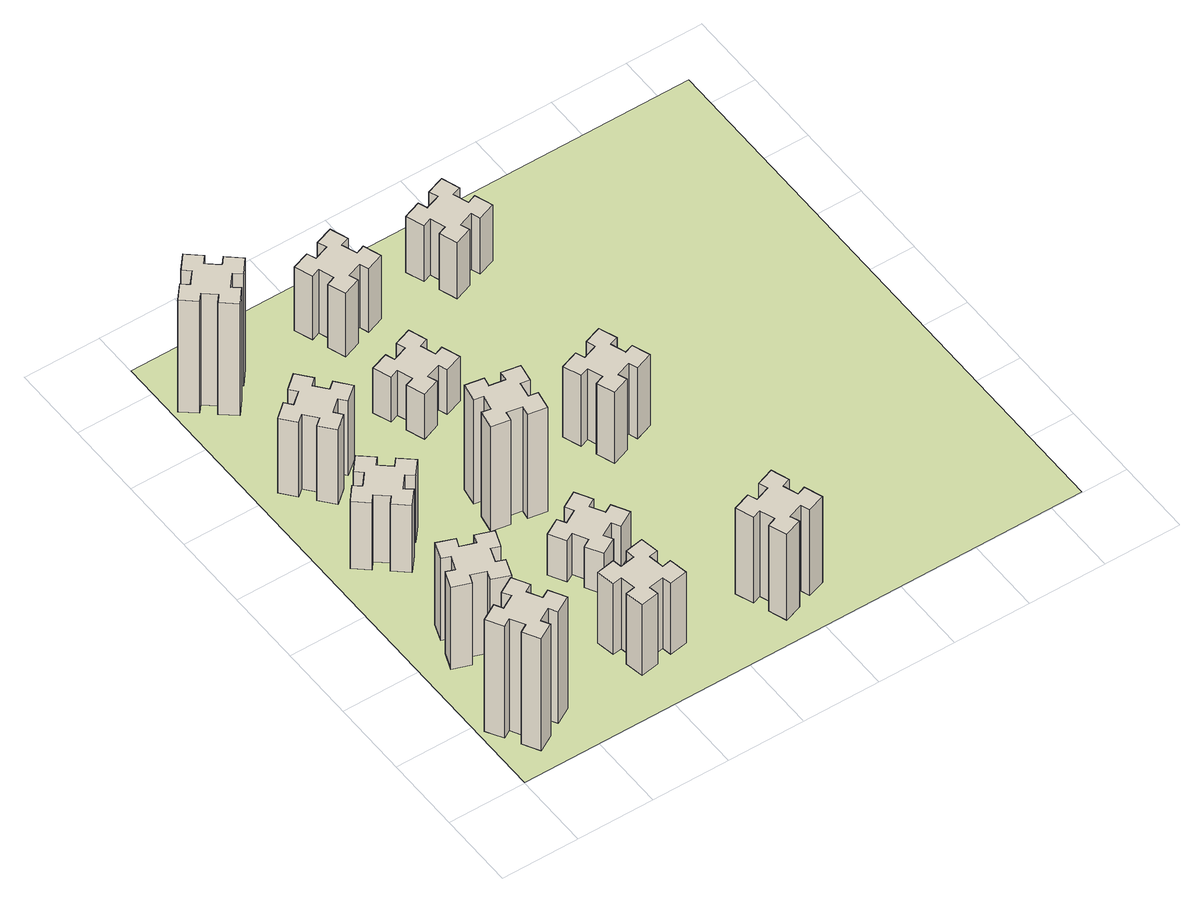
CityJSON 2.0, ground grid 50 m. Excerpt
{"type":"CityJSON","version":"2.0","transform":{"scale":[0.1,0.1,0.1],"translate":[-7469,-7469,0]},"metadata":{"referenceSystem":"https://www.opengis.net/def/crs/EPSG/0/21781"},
"CityObjects":{
"building1":{"type":"Building","attributes":{"class":"1000","function":"1000","usage":"1000","yearOfConstruction":2016,"roofType":"1000","measuredHeight":90,"storeysAboveGround":30,"storeysBelowGround":0},"geometry":[{"type":"Solid","lod":"1","boundaries":[[[[0,1,2,3,4,5,6,7,8,9,10,11,12,13,14,15,16,17,18,19]],[[17,16,20,21]],[[16,15,22,20]],[[15,14,23,22]],[[14,13,24,23]],[[13,12,25,24]],[[12,11,26,25]],[[11,10,27,26]],[[10,9,28,27]],[[9,8,29,28]],[[8,7,30,29]],[[7,6,31,30]],[[6,5,32,31]],[[5,4,33,32]],[[4,3,34,33]],[[3,2,35,34]],[[2,1,36,35]],[[1,0,37,36]],[[0,19,38,37]],[[19,18,39,38]],[[18,17,21,39]],[[24,25,26,27,28,29,30,31,32,33,34,35,36,37,38,39,21,20,22,23]]]]}]},
"building2":{"type":"Building","attributes":{"class":"1000","function":"1000","usage":"1000","yearOfConstruction":2016,"roofType":"1000","measuredHeight":66,"storeysAboveGround":30,"storeysBelowGround":0},"geometry":[{"type":"Solid","lod":"1","boundaries":[[[[40,41,42,43,44,45,46,47,48,49,50,51,52,53,54,55,56,57,58,59]],[[57,56,60,61]],[[56,55,62,60]],[[55,54,63,62]],[[54,53,64,63]],[[53,52,65,64]],[[52,51,66,65]],[[51,50,67,66]],[[50,49,68,67]],[[49,48,69,68]],[[48,47,70,69]],[[47,46,71,70]],[[46,45,72,71]],[[45,44,73,72]],[[44,43,74,73]],[[43,42,75,74]],[[42,41,76,75]],[[41,40,77,76]],[[40,59,78,77]],[[59,58,79,78]],[[58,57,61,79]],[[64,65,66,67,68,69,70,71,72,73,74,75,76,77,78,79,61,60,62,63]]]]}]},
"building3":{"type":"Building","attributes":{"class":"1000","function":"1000","usage":"1000","yearOfConstruction":2016,"roofType":"1000","measuredHeight":54,"storeysAboveGround":30,"storeysBelowGround":0},"geometry":[{"type":"Solid","lod":"1","boundaries":[[[[80,81,82,83,84,85,86,87,88,89,90,91,92,93,94,95,96,97,98,99]],[[97,96,100,101]],[[96,95,102,100]],[[95,94,103,102]],[[94,93,104,103]],[[93,92,105,104]],[[92,91,106,105]],[[91,90,107,106]],[[90,89,108,107]],[[89,88,109,108]],[[88,87,110,109]],[[87,86,111,110]],[[86,85,112,111]],[[85,84,113,112]],[[84,83,114,113]],[[83,82,115,114]],[[82,81,116,115]],[[81,80,117,116]],[[80,99,118,117]],[[99,98,119,118]],[[98,97,101,119]],[[104,105,106,107,108,109,110,111,112,113,114,115,116,117,118,119,101,100,102,103]]]]}]},
"building4":{"type":"Building","attributes":{"class":"1000","function":"1000","usage":"1000","yearOfConstruction":2016,"roofType":"1000","measuredHeight":60,"storeysAboveGround":30,"storeysBelowGround":0},"geometry":[{"type":"Solid","lod":"1","boundaries":[[[[120,121,122,123,124,125,126,127,128,129,130,131,132,133,134,135,136,137,138,139]],[[137,136,140,141]],[[136,135,142,140]],[[135,134,143,142]],[[134,133,144,143]],[[133,132,145,144]],[[132,131,146,145]],[[131,130,147,146]],[[130,129,148,147]],[[129,128,149,148]],[[128,127,150,149]],[[127,126,151,150]],[[126,125,152,151]],[[125,124,153,152]],[[124,123,154,153]],[[123,122,155,154]],[[122,121,156,155]],[[121,120,157,156]],[[120,139,158,157]],[[139,138,159,158]],[[138,137,141,159]],[[144,145,146,147,148,149,150,151,152,153,154,155,156,157,158,159,141,140,142,143]]]]}]},
"building5":{"type":"Building","attributes":{"class":"1000","function":"1000","usage":"1000","yearOfConstruction":2016,"roofType":"1000","measuredHeight":57,"storeysAboveGround":30,"storeysBelowGround":0},"geometry":[{"type":"Solid","lod":"1","boundaries":[[[[160,161,162,163,164,165,166,167,168,169,170,171,172,173,174,175,176,177,178,179]],[[177,176,180,181]],[[176,175,182,180]],[[175,174,183,182]],[[174,173,184,183]],[[173,172,185,184]],[[172,171,186,185]],[[171,170,187,186]],[[170,169,188,187]],[[169,168,189,188]],[[168,167,190,189]],[[167,166,191,190]],[[166,165,192,191]],[[165,164,193,192]],[[164,163,194,193]],[[163,162,195,194]],[[162,161,196,195]],[[161,160,197,196]],[[160,179,198,197]],[[179,178,199,198]],[[178,177,181,199]],[[184,185,186,187,188,189,190,191,192,193,194,195,196,197,198,199,181,180,182,183]]]]}]},
"building6":{"type":"Building","attributes":{"class":"1000","function":"1000","usage":"1000","yearOfConstruction":2016,"roofType":"1000","measuredHeight":90,"storeysAboveGround":30,"storeysBelowGround":0},"geometry":[{"type":"Solid","lod":"1","boundaries":[[[[200,201,202,203,204,205,206,207,208,209,210,211,212,213,214,215,216,217,218,219]],[[217,216,220,221]],[[216,215,222,220]],[[215,214,223,222]],[[214,213,224,223]],[[213,212,225,224]],[[212,211,226,225]],[[211,210,227,226]],[[210,209,228,227]],[[209,208,229,228]],[[208,207,230,229]],[[207,206,231,230]],[[206,205,232,231]],[[205,204,233,232]],[[204,203,234,233]],[[203,202,235,234]],[[202,201,236,235]],[[201,200,237,236]],[[200,219,238,237]],[[219,218,239,238]],[[218,217,221,239]],[[224,225,226,227,228,229,230,231,232,233,234,235,236,237,238,239,221,220,222,223]]]]}]},
"building7":{"type":"Building","attributes":{"class":"1000","function":"1000","usage":"1000","yearOfConstruction":2016,"roofType":"1000","measuredHeight":33,"storeysAboveGround":30,"storeysBelowGround":0},"geometry":[{"type":"Solid","lod":"1","boundaries":[[[[240,241,242,243,244,245,246,247,248,249,250,251,252,253,254,255,256,257,258,259]],[[257,256,260,261]],[[256,255,262,260]],[[255,254,263,262]],[[254,253,264,263]],[[253,252,265,264]],[[252,251,266,265]],[[251,250,267,266]],[[250,249,268,267]],[[249,248,269,268]],[[248,247,270,269]],[[247,246,271,270]],[[246,245,272,271]],[[245,244,273,272]],[[244,243,274,273]],[[243,242,275,274]],[[242,241,276,275]],[[241,240,277,276]],[[240,259,278,277]],[[259,258,279,278]],[[258,257,261,279]],[[264,265,266,267,268,269,270,271,272,273,274,275,276,277,278,279,261,260,262,263]]]]}]},
"building8":{"type":"Building","attributes":{"class":"1000","function":"1000","usage":"1000","yearOfConstruction":2016,"roofType":"1000","measuredHeight":84,"storeysAboveGround":30,"storeysBelowGround":0},"geometry":[{"type":"Solid","lod":"1","boundaries":[[[[280,281,282,283,284,285,286,287,288,289,290,291,292,293,294,295,296,297,298,299]],[[297,296,300,301]],[[296,295,302,300]],[[295,294,303,302]],[[294,293,304,303]],[[293,292,305,304]],[[292,291,306,305]],[[291,290,307,306]],[[290,289,308,307]],[[289,288,309,308]],[[288,287,310,309]],[[287,286,311,310]],[[286,285,312,311]],[[285,284,313,312]],[[284,283,314,313]],[[283,282,315,314]],[[282,281,316,315]],[[281,280,317,316]],[[280,299,318,317]],[[299,298,319,318]],[[298,297,301,319]],[[304,305,306,307,308,309,310,311,312,313,314,315,316,317,318,319,301,300,302,303]]]]}]},
"building9":{"type":"Building","attributes":{"class":"1000","function":"1000","usage":"1000","yearOfConstruction":2016,"roofType":"1000","measuredHeight":36,"storeysAboveGround":30,"storeysBelowGround":0},"geometry":[{"type":"Solid","lod":"1","boundaries":[[[[320,321,322,323,324,325,326,327,328,329,330,331,332,333,334,335,336,337,338,339]],[[337,336,340,341]],[[336,335,342,340]],[[335,334,343,342]],[[334,333,344,343]],[[333,332,345,344]],[[332,331,346,345]],[[331,330,347,346]],[[330,329,348,347]],[[329,328,349,348]],[[328,327,350,349]],[[327,326,351,350]],[[326,325,352,351]],[[325,324,353,352]],[[324,323,354,353]],[[323,322,355,354]],[[322,321,356,355]],[[321,320,357,356]],[[320,339,358,357]],[[339,338,359,358]],[[338,337,341,359]],[[344,345,346,347,348,349,350,351,352,353,354,355,356,357,358,359,341,340,342,343]]]]}]},
"building10":{"type":"Building","attributes":{"class":"1000","function":"1000","usage":"1000","yearOfConstruction":2016,"roofType":"1000","measuredHeight":69,"storeysAboveGround":30,"storeysBelowGround":0},"geometry":[{"type":"Solid","lod":"1","boundaries":[[[[360,361,362,363,364,365,366,367,368,369,370,371,372,373,374,375,376,377,378,379]],[[377,376,380,381]],[[376,375,382,380]],[[375,374,383,382]],[[374,373,384,383]],[[373,372,385,384]],[[372,371,386,385]],[[371,370,387,386]],[[370,369,388,387]],[[369,368,389,388]],[[368,367,390,389]],[[367,366,391,390]],[[366,365,392,391]],[[365,364,393,392]],[[364,363,394,393]],[[363,362,395,394]],[[362,361,396,395]],[[361,360,397,396]],[[360,379,398,397]],[[379,378,399,398]],[[378,377,381,399]],[[384,385,386,387,388,389,390,391,392,393,394,395,396,397,398,399,381,380,382,383]]]]}]},
"building11":{"type":"Building","attributes":{"class":"1000","function":"1000","usage":"1000","yearOfConstruction":2016,"roofType":"1000","measuredHeight":51,"storeysAboveGround":30,"storeysBelowGround":0},"geometry":[{"type":"Solid","lod":"1","boundaries":[[[[400,401,402,403,404,405,406,407,408,409,410,411,412,413,414,415,416,417,418,419]],[[417,416,420,421]],[[416,415,422,420]],[[415,414,423,422]],[[414,413,424,423]],[[413,412,425,424]],[[412,411,426,425]],[[411,410,427,426]],[[410,409,428,427]],[[409,408,429,428]],[[408,407,430,429]],[[407,406,431,430]],[[406,405,432,431]],[[405,404,433,432]],[[404,403,434,433]],[[403,402,435,434]],[[402,401,436,435]],[[401,400,437,436]],[[400,419,438,437]],[[419,418,439,438]],[[418,417,421,439]],[[424,425,426,427,428,429,430,431,432,433,434,435,436,437,438,439,421,420,422,423]]]]}]},
"building12":{"type":"Building","attributes":{"class":"1000","function":"1000","usage":"1000","yearOfConstruction":2016,"roofType":"1000","measuredHeight":57,"storeysAboveGround":30,"storeysBelowGround":0},"geometry":[{"type":"Solid","lod":"1","boundaries":[[[[440,441,442,443,444,445,446,447,448,449,450,451,452,453,454,455,456,457,458,459]],[[457,456,460,461]],[[456,455,462,460]],[[455,454,463,462]],[[454,453,464,463]],[[453,452,465,464]],[[452,451,466,465]],[[451,450,467,466]],[[450,449,468,467]],[[449,448,469,468]],[[448,447,470,469]],[[447,446,471,470]],[[446,445,472,471]],[[445,444,473,472]],[[444,443,474,473]],[[443,442,475,474]],[[442,441,476,475]],[[441,440,477,476]],[[440,459,478,477]],[[459,458,479,478]],[[458,457,461,479]],[[464,465,466,467,468,469,470,471,472,473,474,475,476,477,478,479,461,460,462,463]]]]}]},
"building13":{"type":"Building","attributes":{"class":"1000","function":"1000","usage":"1000","yearOfConstruction":2016,"roofType":"1000","measuredHeight":45,"storeysAboveGround":30,"storeysBelowGround":0},"geometry":[{"type":"Solid","lod":"1","boundaries":[[[[480,481,482,483,484,485,486,487,488,489,490,491,492,493,494,495,496,497,498,499]],[[497,496,500,501]],[[496,495,502,500]],[[495,494,503,502]],[[494,493,504,503]],[[493,492,505,504]],[[492,491,506,505]],[[491,490,507,506]],[[490,489,508,507]],[[489,488,509,508]],[[488,487,510,509]],[[487,486,511,510]],[[486,485,512,511]],[[485,484,513,512]],[[484,483,514,513]],[[483,482,515,514]],[[482,481,516,515]],[[481,480,517,516]],[[480,499,518,517]],[[499,498,519,518]],[[498,497,501,519]],[[504,505,506,507,508,509,510,511,512,513,514,515,516,517,518,519,501,500,502,503]]]]}]},
"landuse1":{"type":"LandUse","attributes":{"name":"plot1","function":"1010"},"geometry":[{"type":"MultiSurface","lod":"1","boundaries":[[[520,521,522,523]]]}]}
},
"vertices":[
[155,364,0],[205,277,0],[153,247,0],[213,143,0],[317,203,0],[287,255,0],[374,305,0],[404,253,0],[508,313,0],[448,417,0],[396,387,0],[346,474,0],[398,504,0],[338,608,0],[234,548,0],[264,496,0],[177,446,0],[147,498,0],[43,438,0],[103,334,0],[177,446,900],[147,498,900],[264,496,900],[234,548,900],[338,608,900],[398,504,900],[346,474,900],[396,387,900],[448,417,900],[508,313,900],[404,253,900],[374,305,900],[287,255,900],[317,203,900],[213,143,900],[153,247,900],[205,277,900],[155,364,900],[103,334,900],[43,438,900],
[289,1100,0],[255,1006,0],[199,1027,0],[157,914,0],[270,873,0],[291,929,0],[385,895,0],[364,839,0],[477,797,0],[518,910,0],[462,931,0],[496,1025,0],[552,1004,0],[593,1117,0],[480,1158,0],[460,1102,0],[366,1136,0],[387,1192,0],[274,1233,0],[233,1120,0],[366,1136,660],[387,1192,660],[460,1102,660],[480,1158,660],[593,1117,660],[552,1004,660],[496,1025,660],[462,931,660],[518,910,660],[477,797,660],[364,839,660],[385,895,660],[291,929,660],[270,873,660],[157,914,660],[199,1027,660],[255,1006,660],[289,1100,660],[233,1120,660],[274,1233,660],
[484,1907,0],[408,1972,0],[446,2018,0],[354,2095,0],[277,2003,0],[323,1964,0],[259,1888,0],[213,1926,0],[136,1834,0],[228,1757,0],[266,1803,0],[343,1739,0],[304,1693,0],[396,1616,0],[473,1708,0],[427,1746,0],[492,1823,0],[538,1784,0],[615,1876,0],[523,1953,0],[492,1823,540],[538,1784,540],[427,1746,540],[473,1708,540],[396,1616,540],[304,1693,540],[343,1739,540],[266,1803,540],[228,1757,540],[136,1834,540],[213,1926,540],[259,1888,540],[323,1964,540],[277,2003,540],[354,2095,540],[446,2018,540],[408,1972,540],[484,1907,540],[523,1953,540],[615,1876,540],
[492,2528,0],[427,2604,0],[473,2643,0],[396,2735,0],[304,2658,0],[343,2612,0],[266,2547,0],[228,2593,0],[136,2516,0],[213,2424,0],[259,2463,0],[323,2386,0],[277,2348,0],[354,2256,0],[446,2333,0],[408,2379,0],[484,2443,0],[523,2397,0],[615,2474,0],[538,2566,0],[484,2443,600],[523,2397,600],[408,2379,600],[446,2333,600],[354,2256,600],[277,2348,600],[323,2386,600],[259,2463,600],[213,2424,600],[136,2516,600],[228,2593,600],[266,2547,600],[343,2612,600],[304,2658,600],[396,2735,600],[473,2643,600],[427,2604,600],[492,2528,600],[538,2566,600],[615,2474,600],
[1085,358,0],[1184,376,0],[1194,317,0],[1312,337,0],[1291,456,0],[1232,445,0],[1215,544,0],[1274,554,0],[1253,672,0],[1135,651,0],[1145,592,0],[1047,575,0],[1037,634,0],[918,613,0],[939,495,0],[998,505,0],[1016,407,0],[957,397,0],[977,278,0],[1096,299,0],[1016,407,570],[957,397,570],[998,505,570],[939,495,570],[918,613,570],[1037,634,570],[1047,575,570],[1145,592,570],[1135,651,570],[1253,672,570],[1274,554,570],[1215,544,570],[1232,445,570],[1291,456,570],[1312,337,570],[1194,317,570],[1184,376,570],[1085,358,570],[1096,299,570],[977,278,570],
[384,3387,0],[308,3452,0],[346,3498,0],[254,3575,0],[177,3483,0],[223,3444,0],[159,3368,0],[113,3406,0],[36,3314,0],[128,3237,0],[166,3283,0],[243,3219,0],[204,3173,0],[296,3096,0],[373,3188,0],[327,3226,0],[392,3303,0],[438,3264,0],[515,3356,0],[423,3433,0],[392,3303,900],[438,3264,900],[327,3226,900],[373,3188,900],[296,3096,900],[204,3173,900],[243,3219,900],[166,3283,900],[128,3237,900],[36,3314,900],[113,3406,900],[159,3368,900],[223,3444,900],[177,3483,900],[254,3575,900],[346,3498,900],[308,3452,900],[384,3387,900],[423,3433,900],[515,3356,900],
[1204,1236,0],[1117,1186,0],[1087,1238,0],[983,1178,0],[1043,1074,0],[1095,1104,0],[1145,1017,0],[1093,987,0],[1153,883,0],[1257,943,0],[1227,995,0],[1314,1045,0],[1344,993,0],[1448,1053,0],[1388,1157,0],[1336,1127,0],[1286,1214,0],[1338,1244,0],[1278,1348,0],[1174,1288,0],[1286,1214,330],[1338,1244,330],[1336,1127,330],[1388,1157,330],[1448,1053,330],[1344,993,330],[1314,1045,330],[1227,995,330],[1257,943,330],[1153,883,330],[1093,987,330],[1145,1017,330],[1095,1104,330],[1043,1074,330],[983,1178,330],[1087,1238,330],[1117,1186,330],[1204,1236,330],[1174,1288,330],[1278,1348,330],
[1047,1656,0],[1145,1638,0],[1135,1579,0],[1253,1558,0],[1274,1677,0],[1215,1687,0],[1232,1785,0],[1291,1775,0],[1312,1893,0],[1194,1914,0],[1184,1855,0],[1085,1872,0],[1096,1931,0],[977,1952,0],[957,1834,0],[1016,1824,0],[998,1725,0],[939,1736,0],[918,1617,0],[1037,1597,0],[998,1725,840],[939,1736,840],[1016,1824,840],[957,1834,840],[977,1952,840],[1096,1931,840],[1085,1872,840],[1184,1855,840],[1194,1914,840],[1312,1893,840],[1291,1775,840],[1232,1785,840],[1215,1687,840],[1274,1677,840],[1253,1558,840],[1135,1579,840],[1145,1638,840],[1047,1656,840],[1037,1597,840],[918,1617,840],
[1125,2716,0],[1031,2682,0],[1010,2738,0],[897,2697,0],[939,2584,0],[995,2605,0],[1029,2511,0],[973,2490,0],[1014,2377,0],[1127,2419,0],[1106,2475,0],[1200,2509,0],[1220,2453,0],[1333,2494,0],[1292,2607,0],[1236,2586,0],[1202,2680,0],[1258,2700,0],[1217,2813,0],[1104,2772,0],[1202,2680,360],[1258,2700,360],[1236,2586,360],[1292,2607,360],[1333,2494,360],[1220,2453,360],[1200,2509,360],[1106,2475,360],[1127,2419,360],[1014,2377,360],[973,2490,360],[1029,2511,360],[995,2605,360],[939,2584,360],[897,2697,360],[1010,2738,360],[1031,2682,360],[1125,2716,360],[1104,2772,360],[1217,2813,360],
[1965,496,0],[1871,462,0],[1850,518,0],[1737,477,0],[1779,364,0],[1835,385,0],[1869,291,0],[1813,270,0],[1854,157,0],[1967,199,0],[1946,255,0],[2040,289,0],[2060,233,0],[2173,274,0],[2132,387,0],[2076,366,0],[2042,460,0],[2098,480,0],[2057,593,0],[1944,552,0],[2042,460,690],[2098,480,690],[2076,366,690],[2132,387,690],[2173,274,690],[2060,233,690],[2040,289,690],[1946,255,690],[1967,199,690],[1854,157,690],[1813,270,690],[1869,291,690],[1835,385,690],[1779,364,690],[1737,477,690],[1850,518,690],[1871,462,690],[1965,496,690],[1944,552,690],[2057,593,690],
[1125,3456,0],[1031,3422,0],[1010,3478,0],[897,3437,0],[939,3324,0],[995,3345,0],[1029,3251,0],[973,3230,0],[1014,3117,0],[1127,3159,0],[1106,3215,0],[1200,3249,0],[1220,3193,0],[1333,3234,0],[1292,3347,0],[1236,3326,0],[1202,3420,0],[1258,3440,0],[1217,3553,0],[1104,3512,0],[1202,3420,510],[1258,3440,510],[1236,3326,510],[1292,3347,510],[1333,3234,510],[1220,3193,510],[1200,3249,510],[1106,3215,510],[1127,3159,510],[1014,3117,510],[973,3230,510],[1029,3251,510],[995,3345,510],[939,3324,510],[897,3437,510],[1010,3478,510],[1031,3422,510],[1125,3456,510],[1104,3512,510],[1217,3553,510],
[1846,1735,0],[1940,1769,0],[1960,1713,0],[2073,1754,0],[2032,1867,0],[1976,1846,0],[1942,1940,0],[1998,1960,0],[1957,2073,0],[1844,2032,0],[1865,1976,0],[1771,1942,0],[1750,1998,0],[1637,1957,0],[1679,1844,0],[1735,1865,0],[1769,1771,0],[1713,1750,0],[1754,1637,0],[1867,1679,0],[1769,1771,570],[1713,1750,570],[1735,1865,570],[1679,1844,570],[1637,1957,570],[1750,1998,570],[1771,1942,570],[1865,1976,570],[1844,2032,570],[1957,2073,570],[1998,1960,570],[1942,1940,570],[1976,1846,570],[2032,1867,570],[2073,1754,570],[1960,1713,570],[1940,1769,570],[1846,1735,570],[1867,1679,570],[1754,1637,570],
[1865,3456,0],[1771,3422,0],[1750,3478,0],[1637,3437,0],[1679,3324,0],[1735,3345,0],[1769,3251,0],[1713,3230,0],[1754,3117,0],[1867,3159,0],[1846,3215,0],[1940,3249,0],[1960,3193,0],[2073,3234,0],[2032,3347,0],[1976,3326,0],[1942,3420,0],[1998,3440,0],[1957,3553,0],[1844,3512,0],[1942,3420,450],[1998,3440,450],[1976,3326,450],[2032,3347,450],[2073,3234,450],[1960,3193,450],[1940,3249,450],[1846,3215,450],[1867,3159,450],[1754,3117,450],[1713,3230,450],[1769,3251,450],[1735,3345,450],[1679,3324,450],[1637,3437,450],[1750,3478,450],[1771,3422,450],[1865,3456,450],[1844,3512,450],[1957,3553,450],
[5,3705,0],[3705,3705,0],[3705,5,0],[5,5,0]
]}
